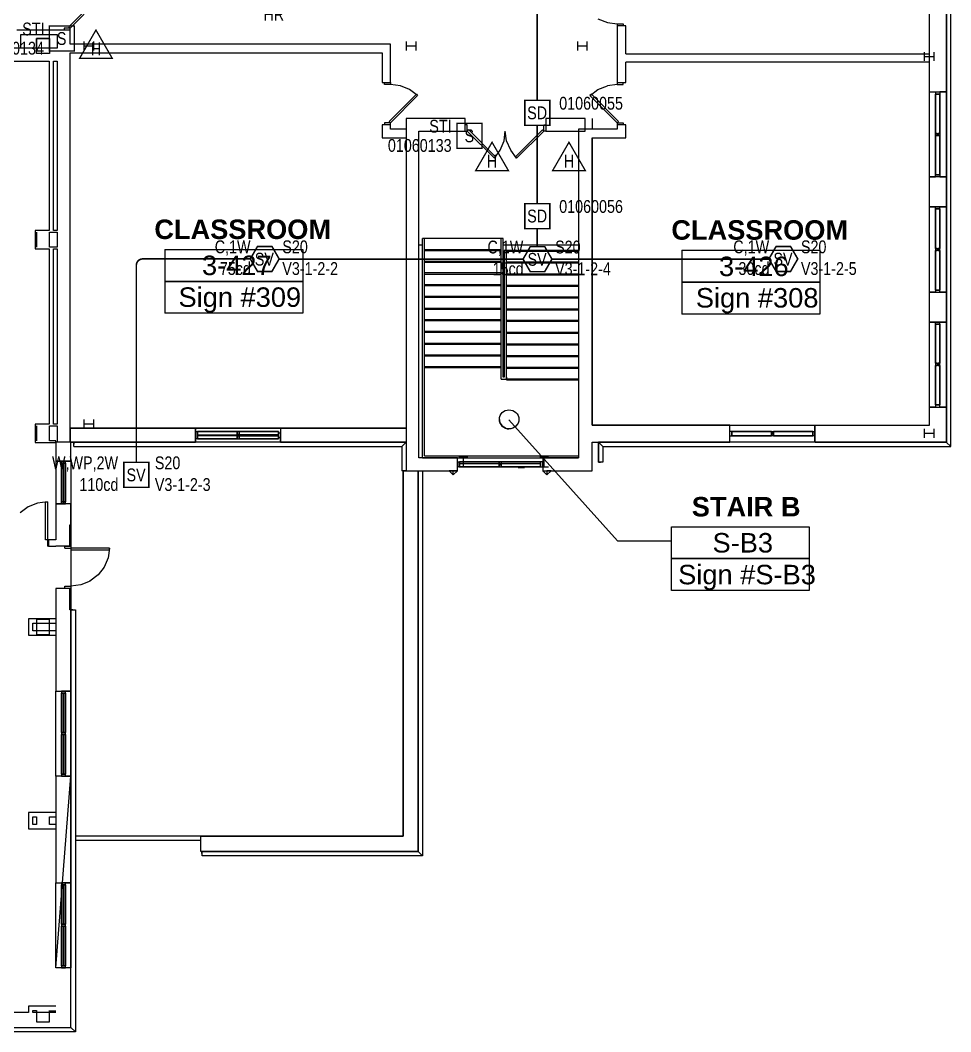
# Model space of a CAD drawing. Header units: inches. Extents: x 10004 to 17737, y 28227 to 35905.
# Drawn here: x 16173 to 17044, y 28405 to 29352 of the extents above; entities that cross this region are included whole.
import ezdxf
from ezdxf.enums import TextEntityAlignment as Align

# ---------------------------------------------------------------- set-up
doc = ezdxf.new("R2010")
doc.units = ezdxf.units.IN
doc.header["$LTSCALE"] = 0.25
doc.header["$MEASUREMENT"] = 0
for name, color, linetype in [('BACKGROUND', 8, 'Continuous'), ('CL-TEXT', 3, 'Continuous'), ('CONDUIT', 6, 'Continuous'), ('DOOR HOLDER', 1, 'Continuous'), ('PULL STATION', 1, 'Continuous'), ('SMOKE DETECTOR', 1, 'Continuous'), ('SPEAKER STROBE', 1, 'Continuous')]:
    doc.layers.add(name, color=color, linetype=linetype)
doc.styles.add('Arial', font='arial.ttf', dxfattribs={"width": 0.8})
doc.styles.add('ESSCOE_TEXT', font='arial.ttf', dxfattribs={"width": 0.8, "height": 12})
doc.styles.add('PDF Arial', font='arial.ttf')
doc.styles.add('PDF Arial Bold', font='arialbd.ttf')

# ---------------------------------------------------------------- blocks, each defined once
blk = doc.blocks.new('WP 757-8A-RS70 WITH LKW-1')
at = {"layer": 'SPEAKER STROBE', "const_width": 1.3}
blk.add_lwpolyline([(-11.5, -11.68), (-11.5, 11.7), (11.89, 11.7), (11.89, -11.68)], close=True, dxfattribs=at)
at = {"layer": 'SPEAKER STROBE', "style": 'Arial', "width": 0.8}
blk.add_text('SV', height=12, dxfattribs=at).set_placement((0, 0), align=Align.MIDDLE)
for tag, p in [('W-WP', (-16.88, 11.32)), ('110CD', (-16.56, -9.02)), ('2W', (-16.56, -29.36))]:
    blk.add_attdef(tag, text='', height=12, dxfattribs=at).set_placement(p, align=Align.MIDDLE_RIGHT)
for tag, p in [('Speaker_Circuit', (17.55, 11.32)), ('Visual_Circuit', (17.55, -9.02))]:
    blk.add_attdef(tag, text='', height=12, dxfattribs=at).set_placement(p, align=Align.MIDDLE_LEFT)
blk = doc.blocks.new('SIGA-278')
at = {"layer": 'PULL STATION', "const_width": 1.3}
blk.add_lwpolyline([(-11.5, -11.68), (-11.5, 11.7), (11.89, 11.7), (11.89, -11.68)], close=True, dxfattribs=at)
at = {"layer": 'PULL STATION', "style": 'Arial', "width": 0.8}
blk.add_text('S', height=12, dxfattribs=at).set_placement((0, 0), align=Align.MIDDLE)
for tag, p in [('ADDRESS', (20.64, 8.96)), ('ZONE', (20.64, -8.58))]:
    blk.add_attdef(tag, text='', height=12, dxfattribs=at).set_placement(p, align=Align.MIDDLE_LEFT)
blk.add_attdef('SUBSCRIPT', text='', height=12, dxfattribs=at).set_placement((-16.56, -9.02), align=Align.MIDDLE_RIGHT)
blk = doc.blocks.new('150X-AQN5')
at = {"layer": 'DOOR HOLDER', "const_width": 1.25}
blk.add_lwpolyline([(15.26, -8.81), (0, 17.63), (-15.26, -8.81)], close=True, dxfattribs=at)
at = {"layer": 'DOOR HOLDER', "style": 'Arial', "width": 0.8}
blk.add_text('H', height=12, dxfattribs=at).set_placement((0, 0), align=Align.MIDDLE)
blk.add_attdef('SUBSCRIPT', text='', height=12, dxfattribs=at).set_placement((11.35, 10.49), align=Align.MIDDLE_LEFT)
blk = doc.blocks.new('GC-S7VM')
at = {"layer": 'SPEAKER STROBE', "const_width": 1.46}
blk.add_lwpolyline([(13.83, 0.21), (7.08, 11.9), (-6.42, 11.9), (-13.17, 0.21), (-6.42, -11.49), (7.08, -11.49)], close=True, dxfattribs=at)
at = {"layer": 'SPEAKER STROBE', "style": 'Arial', "width": 0.8}
blk.add_text('SV', height=12, dxfattribs=at).set_placement((0, 0), align=Align.MIDDLE)
for tag, p in [('C', (-12.95, 11.52)), ('CANDELA', (-12.62, -8.82)), ('1/2W', (-12.62, -29.16))]:
    blk.add_attdef(tag, text='', height=12, dxfattribs=at).set_placement(p, align=Align.MIDDLE_RIGHT)
for tag, p in [('Speaker_Circuit', (16.8, 11.52)), ('Visual_Circuit', (16.8, -8.82))]:
    blk.add_attdef(tag, text='', height=12, dxfattribs=at).set_placement(p, align=Align.MIDDLE_LEFT)
blk = doc.blocks.new('SIGA-PD')
at = {"layer": 'SMOKE DETECTOR', "const_width": 1.3}
blk.add_lwpolyline([(-11.5, -11.68), (-11.5, 11.7), (11.89, 11.7), (11.89, -11.68)], close=True, dxfattribs=at)
at = {"layer": 'SMOKE DETECTOR', "style": 'Arial', "width": 0.8}
blk.add_text('SD', height=12, dxfattribs=at).set_placement((0, 0), align=Align.MIDDLE)
for tag, p in [('ADDRESS', (20.64, 8.96)), ('ZONE', (20.64, -8.58))]:
    blk.add_attdef(tag, text='', height=12, dxfattribs=at).set_placement(p, align=Align.MIDDLE_LEFT)
blk.add_attdef('SUBSCRIPT', text='', height=12, dxfattribs=at).set_placement((-16.56, -9.02), align=Align.MIDDLE_RIGHT)

msp = doc.modelspace()

# ---------------------------------------------------------------- linework, layer by layer
at = {"layer": 'BACKGROUND'}
for points in [[(17044.11, 28953.04), (17044.11, 31496.29), (17039.95, 31492.15)], [(17039.96, 31492.14), (17039.96, 28957.18), (16714.37, 28957.18)], [(16739.91, 29320.69), (17024.07, 29320.69), (17024.07, 29352.55), (17024.07, 29432.2), (17024.07, 29460.23), (17024.07, 29539.88), (17024.07, 29567.91), (17024.07, 29647.56), (17024.07, 29715.1), (17024.07, 29794.75), (17024.07, 29822.78), (17024.07, 29902.43), (17024.07, 29930.46), (17024.07, 30010.11), (17024.07, 30077.65)], [(17024.02, 28957.18), (17039.96, 28957.18), (17039.96, 28989.99), (17039.96, 29069.64), (17039.96, 29097.67), (17039.96, 29177.32), (17039.96, 29205.36), (17039.96, 29285), (17039.96, 29352.54), (17039.96, 29432.19), (17039.96, 29460.22), (17039.96, 29539.86), (17039.96, 29567.9), (17039.96, 29647.55), (17039.96, 29715.09), (17039.96, 29794.73), (17039.96, 29822.77), (17039.96, 29902.41), (17039.96, 29930.45), (17039.96, 30010.09), (17039.96, 30077.64)], [(16218.67, 29345.85), (16243.83, 29371.34)], [(16243.84, 29371.35), (16245.13, 29370.07), (16219.97, 29344.59)], [(16713.76, 29353.5), (16722.67, 29350)], [(16722.66, 29350), (16731.91, 29348.73), (16731.91, 29346.81), (16731.91, 29293.93), (16731.91, 29292.02), (16722.66, 29290.74)], [(16731.88, 29348.72), (16737.62, 29348.72), (16737.62, 29346.81)], [(16739.86, 29320.68), (16739.86, 29346.81), (16731.89, 29346.81)], [(16173.72, 29342.66), (16169.92, 29342.66)], [(16173.72, 29325.78), (16173.72, 29338.84)], [(16207.53, 29342.67), (16173.74, 29342.67)], [(16173.74, 29338.85), (16207.53, 29338.85), (16207.53, 29325.79)], [(16219.94, 29342.67), (16207.51, 29342.67)], [(16219.94, 29329.61), (16219.94, 29342.67), (16219.94, 29344.58), (16214.21, 29344.58)], [(16214.23, 29344.59), (16214.23, 29342.67)], [(16219.94, 29344.58), (16218.66, 29345.86)], [(16188.42, 29321.01), (16188.42, 29335.03), (16188.42, 29325.79)], [(16200.52, 29325.79), (16200.52, 29335.03), (16188.43, 29335.03), (16200.52, 29335.03), (16200.52, 29321.01), (16188.43, 29321.01)], [(16511.78, 29293.93), (16519.73, 29293.93), (16519.73, 29321.65), (16519.73, 29329.61), (16219.96, 29329.61)], [(16232.98, 29323.87), (16232.98, 29332.15)], [(16233.01, 29328.01), (16241.91, 29328.01)], [(16241.91, 29323.87), (16241.91, 29332.15)], [(16534.68, 29323.87), (16534.68, 29332.15)], [(16534.7, 29328.01), (16543.62, 29328.01)], [(16543.62, 29323.87), (16543.62, 29332.15)], [(16694.94, 29323.87), (16694.94, 29332.15)], [(16694.95, 29328.02), (16703.87, 29328.02)], [(16703.87, 29323.87), (16703.87, 29332.16)], [(16219.94, 28970.25), (16219.94, 28957.18), (16219.94, 29321.64)], [(16219.95, 29321.65), (16511.78, 29321.65), (16511.78, 29293.93)], [(17019.6, 29314), (17019.6, 29322.28)], [(17028.53, 29314), (17028.53, 29322.29)], [(15890.55, 29313.68), (16200.21, 29313.68), (16200.21, 29155.35), (16187.16, 29155.35)], [(16204.31, 29155.34), (16204.31, 29313.67)], [(16204.36, 29313.68), (16207.53, 29313.68), (16207.53, 29155.34), (16204.36, 29155.34)], [(16731.89, 29293.92), (16739.86, 29293.92), (16739.86, 29312.72)], [(16917.03, 28973.11), (17024.07, 28973.11), (17024.07, 28990), (17024.07, 29069.65), (17024.07, 29097.68), (17024.07, 29177.33), (17024.07, 29205.36), (17024.07, 29285.01), (17024.07, 29312.72), (16739.91, 29312.72)], [(17019.62, 29318.14), (17028.53, 29318.14)], [(16519.73, 29293.93), (16519.73, 29292.01), (16514.01, 29292.01)], [(16514.02, 29292.02), (16514.02, 29293.93)], [(16528.97, 29290.74), (16519.75, 29292.02)], [(16537.59, 29287.24), (16529.01, 29290.75)], [(16713.76, 29287.23), (16722.67, 29290.74)], [(16731.88, 29292.01), (16737.62, 29292.01), (16737.62, 29293.92)], [(16518.43, 29257.29), (16543.93, 29282.77)], [(16543.98, 29282.78), (16544.91, 29281.5), (16519.74, 29256.02)], [(16544.91, 29281.5), (16537.58, 29287.24)], [(16706.41, 29281.5), (16731.91, 29256.02), (16731.91, 29254.1), (16731.91, 29249.96), (16695.6, 29249.96)], [(16707.71, 29282.78), (16706.42, 29281.51)], [(16706.43, 29281.5), (16713.74, 29287.23)], [(16731.9, 29256.01), (16733.16, 29257.28), (16707.69, 29282.77)], [(17024.02, 29285), (17039.96, 29285), (17033.92, 29285)], [(17024.05, 29285.01), (17029.78, 29285.01), (17029.78, 29282.78), (17029.78, 29246.14), (17029.78, 29282.78), (17029.78, 29246.14), (17029.78, 29282.78)], [(17029.78, 29285.01), (17033.93, 29285.01), (17033.93, 29282.78), (17029.78, 29282.78), (17033.93, 29282.78), (17029.78, 29282.78), (17033.93, 29282.78), (17033.93, 29246.14), (17032.36, 29246.14), (17033.93, 29246.14), (17033.93, 29244.23), (17032.36, 29244.23), (17033.93, 29244.23), (17032.36, 29244.23)], [(17029.78, 29246.14), (17033.93, 29246.14), (17033.93, 29282.78), (17033.93, 29246.14)], [(17032.36, 29246.14), (17033.93, 29246.14), (17033.93, 29282.78)], [(16511.78, 29254.11), (16511.78, 29242)], [(16519.73, 29249.96), (16519.73, 29254.1), (16511.78, 29254.1)], [(16519.73, 29254.1), (16519.73, 29256.01), (16514.01, 29256.01)], [(16514.02, 29256.02), (16514.02, 29254.11)], [(16519.73, 29256.01), (16518.47, 29257.29)], [(16534.37, 29260.15), (16534.37, 29249.96), (16519.73, 29249.96)], [(16546.16, 29260.15), (16534.39, 29260.15)], [(16546.18, 29248.37), (16589.52, 29248.37), (16589.52, 29260.16), (16546.18, 29260.16)], [(16589.46, 29248.37), (16591.39, 29248.37), (16591.39, 29254.1), (16589.46, 29254.1)], [(16637.61, 29222.89), (16663.11, 29248.37), (16663.11, 29254.11)], [(16665.03, 29260.16), (16665.03, 29248.37), (16663.12, 29248.37)], [(16663.12, 29254.11), (16665.03, 29254.11)], [(16665.01, 29248.37), (16701.95, 29248.37), (16701.95, 29260.15), (16665.01, 29260.15)], [(16708.33, 29241.99), (16739.86, 29241.99), (16739.86, 29249.96), (16739.86, 29254.1), (16731.89, 29254.1)], [(16708.34, 29260.16), (16708.34, 29249.96)], [(16731.88, 29256.01), (16737.62, 29256.01), (16737.62, 29254.1)], [(16546.16, 28942.53), (16546.16, 29248.36)], [(16616.89, 29222.88), (16591.4, 29248.37)], [(16591.42, 29248.37), (16592.69, 29249.64)], [(16592.72, 29249.65), (16617.88, 29224.16), (16616.93, 29222.89)], [(16626.12, 29239.13), (16627.07, 29248.36)], [(16628.36, 29239.13), (16627.09, 29248.37)], [(16661.81, 29249.64), (16636.65, 29224.15)], [(16663.11, 29248.37), (16661.82, 29249.64)], [(16695.56, 29249.96), (16695.56, 29241.99), (16695.56, 28942.52), (16662.11, 28942.52)], [(17024.05, 29205.36), (17029.78, 29205.36), (17029.78, 29207.27), (17029.78, 29244.22), (17029.78, 29207.27), (17029.78, 29244.22)], [(17029.78, 29207.27), (17029.78, 29244.22), (17029.78, 29246.14)], [(17029.78, 29244.23), (17033.93, 29244.23), (17033.93, 29207.27), (17029.78, 29207.27), (17033.93, 29207.27), (17033.93, 29205.36), (17029.78, 29205.36)], [(17031.39, 29244.23), (17029.81, 29244.23), (17031.39, 29244.23), (17031.39, 29246.14), (17029.81, 29246.14), (17031.39, 29246.14), (17029.81, 29246.14)], [(17031.39, 29246.14), (17031.39, 29244.23), (17029.81, 29244.23)], [(17033.93, 29207.27), (17033.93, 29244.23)], [(16511.78, 29242), (16519.73, 29242)], [(16519.73, 29242), (16534.37, 29242), (16534.37, 28970.24)], [(16622.3, 29230.53), (16626.13, 29239.13)], [(16632.21, 29230.53), (16628.37, 29239.13)], [(16616.89, 29222.88), (16622.29, 29230.52)], [(16636.66, 29224.16), (16637.61, 29222.88), (16632.2, 29230.53)], [(17033.92, 29205.36), (17039.96, 29205.36), (17024.02, 29205.36)], [(17024.02, 29177.32), (17039.96, 29177.32), (17033.92, 29177.32)], [(17029.78, 29138.46), (17029.78, 29175.41), (17029.78, 29138.46), (17029.78, 29175.41), (17029.78, 29177.32), (17024.05, 29177.32)], [(17033.93, 29175.41), (17033.93, 29138.46), (17032.36, 29138.46), (17033.93, 29138.46), (17033.93, 29175.41), (17029.78, 29175.41), (17033.93, 29175.41), (17033.93, 29177.32), (17029.78, 29177.32)], [(17029.78, 29175.41), (17029.78, 29138.46), (17029.78, 29136.55)], [(17029.78, 29138.46), (17033.93, 29138.46), (17033.93, 29175.41), (17029.78, 29175.41), (17033.93, 29175.41), (17033.93, 29138.46)], [(16187.12, 29155.34), (16187.12, 29153.75), (16187.12, 29139.73), (16187.12, 29138.14)], [(16200.52, 29139.73), (16200.52, 29153.75)], [(16200.53, 29153.75), (16207.53, 29153.75), (16207.53, 29139.74), (16200.53, 29139.74)], [(16546.19, 29141.97), (16549.69, 29141.97)], [(16551.56, 28944.43), (16551.56, 29017.71), (16551.56, 29026.95), (16551.56, 29038.1), (16551.56, 29048.93), (16551.56, 29060.08), (16551.56, 29070.91), (16551.56, 29081.74), (16551.56, 29092.89), (16551.56, 29103.73), (16551.56, 29114.56), (16551.56, 29125.71), (16551.56, 29136.54), (16551.56, 29147.69), (16549.65, 29147.69)], [(16549.69, 28942.53), (16549.69, 29017.72), (16549.69, 29147.7)], [(16623.28, 29016.12), (16623.28, 29018.04), (16623.28, 29026.95), (16623.28, 29038.1), (16623.28, 29048.93), (16623.28, 29060.09), (16623.28, 29070.92), (16623.28, 29081.75), (16623.28, 29092.9), (16623.28, 29103.73), (16623.28, 29114.56), (16623.28, 29125.71), (16623.28, 29136.55), (16623.28, 29147.7), (16551.61, 29147.7)], [(16625.2, 29018.04), (16625.2, 29147.7), (16623.3, 29147.7)], [(16625.17, 29141.96), (16695.56, 29141.96), (16695.56, 29136.54), (16628.33, 29136.54)], [(16187.16, 29138.14), (16200.21, 29138.14), (16200.21, 28974.07), (16188.43, 28974.07)], [(16204.31, 28974.07), (16204.31, 29138.14)], [(16204.36, 29138.14), (16207.53, 29138.14), (16207.53, 28974.07), (16204.36, 28974.07)], [(16308.48, 29137.5), (16308.48, 29107.55), (16308.48, 29077.92)], [(16308.5, 29137.5), (16437.53, 29137.5), (16437.53, 29107.55), (16308.5, 29107.55), (16437.53, 29107.55), (16437.53, 29077.93), (16308.5, 29077.93)], [(16551.61, 29136.55), (16623.28, 29136.55)], [(16623.25, 29016.12), (16628.36, 29016.12), (16628.36, 29018.03), (16628.36, 29026.95), (16628.36, 29038.1), (16628.36, 29048.94), (16628.36, 29059.77), (16628.36, 29070.92), (16628.36, 29081.75), (16628.36, 29092.9), (16628.36, 29103.73), (16628.36, 29114.56), (16628.36, 29125.71), (16628.36, 29136.55), (16626.14, 29136.55)], [(16626.13, 29136.54), (16626.13, 29018.03), (16625.18, 29018.03)], [(16792.41, 29136.86), (16792.41, 29106.91), (16792.41, 29076.97)], [(16792.42, 29136.86), (16921.45, 29136.86), (16921.45, 29106.91), (16792.42, 29106.91), (16921.45, 29106.91), (16921.45, 29076.97), (16792.42, 29076.97)], [(17029.78, 29099.59), (17029.78, 29136.55), (17029.78, 29099.59), (17029.78, 29136.55), (17029.78, 29099.59), (17029.78, 29097.68), (17024.05, 29097.68)], [(17029.78, 29097.68), (17033.93, 29097.68), (17033.93, 29099.59), (17029.78, 29099.59), (17033.93, 29099.59), (17033.93, 29136.55), (17029.78, 29136.55)], [(17033.93, 29099.59), (17029.78, 29099.59), (17033.93, 29099.59), (17033.93, 29136.55), (17032.36, 29136.55)], [(17031.39, 29138.46), (17029.81, 29138.46), (17031.39, 29138.46), (17031.39, 29136.55), (17029.81, 29136.55), (17031.39, 29136.55), (17029.81, 29136.55)], [(17029.81, 29138.46), (17031.39, 29138.46), (17031.39, 29136.55)], [(17033.93, 29136.55), (17033.93, 29099.59), (17033.93, 29136.55), (17032.36, 29136.55), (17033.93, 29136.55), (17033.93, 29138.46), (17032.36, 29138.46)], [(16551.61, 29125.71), (16623.28, 29125.71)], [(16695.56, 29125.71), (16628.33, 29125.71)], [(16551.61, 29114.56), (16623.28, 29114.56)], [(16695.56, 29114.56), (16628.33, 29114.56)], [(16551.61, 29103.73), (16623.28, 29103.73)], [(16695.56, 29103.73), (16628.33, 29103.73)], [(16551.61, 29092.9), (16623.28, 29092.9)], [(16695.56, 29092.89), (16628.33, 29092.89)], [(17024.02, 29097.67), (17039.96, 29097.67), (17033.92, 29097.67)], [(16551.61, 29081.75), (16623.28, 29081.75)], [(16695.56, 29081.74), (16628.33, 29081.74)], [(16551.61, 29070.92), (16623.28, 29070.92)], [(16695.56, 29070.91), (16628.33, 29070.91)], [(17024.02, 29069.64), (17039.96, 29069.64), (17033.92, 29069.64)], [(17029.78, 29031.09), (17029.78, 29067.73), (17029.78, 29031.09), (17029.78, 29067.73), (17029.78, 29069.64), (17024.05, 29069.64)], [(17033.93, 29067.73), (17033.93, 29031.1), (17032.36, 29031.1), (17033.93, 29031.1), (17033.93, 29067.73), (17029.78, 29067.73), (17033.93, 29067.73), (17033.93, 29069.64), (17029.78, 29069.64)], [(17029.78, 29067.73), (17029.78, 29031.09), (17029.78, 29028.86)], [(17029.78, 29031.1), (17033.93, 29031.1), (17033.93, 29067.73), (17029.78, 29067.73), (17033.93, 29067.73), (17033.93, 29031.1)], [(16551.61, 29060.09), (16623.28, 29060.09)], [(16695.56, 29059.76), (16628.33, 29059.76)], [(16551.61, 29048.93), (16623.28, 29048.93)], [(16695.56, 29048.93), (16628.33, 29048.93)], [(16551.61, 29038.1), (16623.28, 29038.1)], [(16695.56, 29038.1), (16628.33, 29038.1)], [(16551.61, 29026.95), (16623.28, 29026.95)], [(16695.56, 29026.95), (16628.33, 29026.95)], [(17029.78, 28992.23), (17029.78, 29028.86), (17029.78, 28992.23), (17029.78, 29028.86), (17029.78, 28992.23), (17029.78, 28990), (17024.05, 28990)], [(17029.78, 28990), (17033.93, 28990), (17033.93, 28992.23), (17029.78, 28992.23), (17033.93, 28992.23), (17033.93, 29028.87), (17029.78, 29028.87)], [(17033.93, 28992.23), (17029.78, 28992.23), (17033.93, 28992.23), (17033.93, 29028.87), (17032.36, 29028.87)], [(17031.39, 29031.1), (17029.81, 29031.1), (17031.39, 29031.1), (17031.39, 29028.87), (17029.81, 29028.87), (17031.39, 29028.87), (17029.81, 29028.87)], [(17029.81, 29031.1), (17031.39, 29031.1), (17031.39, 29028.87)], [(17033.93, 29028.87), (17033.93, 28992.23), (17033.93, 29028.87), (17032.36, 29028.87), (17033.93, 29028.87), (17033.93, 29031.1), (17032.36, 29031.1)], [(16695.56, 29016.12), (16628.33, 29016.12)], [(16628.36, 29018.03), (16628.36, 29016.12)], [(17024.02, 28989.99), (17039.96, 28989.99), (17033.92, 28989.99)], [(16232.98, 28970.24), (16232.98, 28978.52)], [(16241.91, 28970.24), (16241.91, 28978.53)], [(16630.58, 28978.21), (16732.22, 28864.79)], [(16187.12, 28974.07), (16187.12, 28956.87)], [(16188.42, 28974.07), (16187.15, 28974.07)], [(16200.52, 28958.46), (16200.52, 28972.48)], [(16200.53, 28972.48), (16207.53, 28972.48), (16207.53, 28957.19)], [(16531.21, 28970.25), (16219.94, 28970.25)], [(16219.95, 28970.24), (16534.37, 28970.24), (16416.81, 28970.24)], [(16219.98, 28957.18), (16337.2, 28957.18), (16337.2, 28970.25), (16219.98, 28970.25)], [(16233.01, 28974.38), (16241.91, 28974.38)], [(16337.16, 28970.24), (16416.81, 28970.24), (16416.81, 28957.18), (16416.81, 28961.64), (16414.89, 28961.64)], [(16337.2, 28970.25), (16337.2, 28967.06), (16337.2, 28960.37), (16337.2, 28957.18)], [(16416.81, 28970.24), (16416.81, 28965.78), (16416.81, 28961.64)], [(16708.33, 28973.11), (17024.07, 28973.11)], [(16708.36, 28957.19), (16837.38, 28957.19), (16837.38, 28973.12), (16708.36, 28973.12)], [(16837.33, 28973.11), (16916.99, 28973.11), (16916.99, 28957.18), (16837.33, 28957.18)], [(16837.38, 28957.19), (16837.38, 28963.24), (16837.38, 28967.06), (16837.38, 28973.12)], [(16915.09, 28967.06), (16916.99, 28967.06), (16916.99, 28973.11)], [(17019.6, 28961.33), (17019.6, 28969.61)], [(17028.53, 28961.33), (17028.53, 28969.61)], [(16337.17, 28967.05), (16339.07, 28967.05), (16339.07, 28960.36), (16337.17, 28960.36)], [(16339.07, 28964.19), (16339.07, 28963.23)], [(16339.09, 28964.19), (16376.04, 28964.19), (16376.04, 28967.06), (16376.04, 28964.19), (16376.04, 28963.24), (16376.04, 28960.37), (16376.04, 28963.24)], [(16376.04, 28964.19), (16376.04, 28967.06), (16339.09, 28967.06), (16376.04, 28967.06), (16339.09, 28967.06)], [(16339.09, 28960.37), (16376.04, 28960.37), (16339.09, 28960.37), (16376.04, 28960.37), (16376.04, 28963.24), (16339.09, 28963.24)], [(16376.06, 28960.37), (16377.96, 28960.37), (16377.96, 28963.24), (16376.06, 28963.24), (16377.96, 28963.24), (16377.96, 28960.37), (16377.96, 28963.24), (16377.96, 28964.19), (16376.06, 28964.19), (16377.96, 28964.19), (16377.96, 28967.06), (16376.06, 28967.06)], [(16378, 28960.37), (16414.94, 28960.37), (16378, 28960.37), (16414.94, 28960.37), (16414.94, 28967.06), (16378, 28967.06)], [(16378, 28963.24), (16414.94, 28963.24), (16414.94, 28964.2), (16378, 28964.2)], [(16414.89, 28965.78), (16416.81, 28965.78)], [(16837.34, 28963.23), (16839.25, 28963.23), (16839.25, 28967.06), (16837.34, 28967.06)], [(16839.25, 28967.06), (16839.25, 28963.23)], [(16839.28, 28963.23), (16876.22, 28963.23)], [(16839.28, 28963.23), (16876.22, 28963.23)], [(16876.22, 28967.06), (16878.14, 28967.06), (16878.14, 28965.47), (16876.22, 28965.47), (16878.14, 28965.47), (16878.14, 28967.06)], [(16876.22, 28963.23), (16876.22, 28967.06)], [(16876.22, 28965.47), (16876.22, 28967.06)], [(16878.14, 28964.83), (16878.14, 28963.24), (16878.14, 28964.83), (16876.22, 28964.83), (16878.14, 28964.83), (16878.14, 28963.24), (16876.22, 28963.24)], [(16876.22, 28963.23), (16876.22, 28964.83)], [(16878.14, 28965.47), (16878.14, 28967.06), (16878.14, 28963.24)], [(16916.99, 28957.18), (16916.99, 28963.23), (16915.09, 28963.23)], [(16916.99, 28963.23), (16916.99, 28967.06)], [(17019.62, 28965.47), (17028.53, 28965.47)], [(16187.15, 28956.87), (16188.42, 28956.87)], [(16188.38, 28956.86), (16206.54, 28956.86), (16206.54, 28939.34), (16206.54, 28899.52), (16206.54, 28865.75), (16199.55, 28865.75)], [(16206.54, 28957.18), (16206.54, 28958.46), (16200.48, 28958.46)], [(16206.54, 28939.34), (16220.56, 28939.34), (16220.56, 28957.18), (16206.54, 28957.18)], [(16219.94, 28957.18), (16207.51, 28957.18)], [(16223.42, 28957.18), (16220.55, 28957.18)], [(16223.42, 28953.04), (16223.42, 28957.18), (16223.42, 28956.86), (16223.42, 28956.54), (16223.42, 28956.22), (16223.42, 28956.54), (16223.42, 28956.86), (16223.42, 28956.54), (16223.42, 28956.22), (16223.42, 28955.9)], [(16223.42, 28956.54), (16223.42, 28956.54)], [(16223.42, 28956.22), (16223.42, 28956.22)], [(16223.42, 28956.22), (16223.42, 28956.22)], [(16223.42, 28955.59), (16223.42, 28955.59)], [(16223.42, 28955.59), (16223.42, 28955.27)], [(16223.43, 28953.04), (16530.22, 28953.04), (16530.22, 28930.42)], [(16416.81, 28957.18), (16534.37, 28957.18), (16223.45, 28957.18)], [(16416.81, 28957.18), (16337.16, 28957.18)], [(16530.23, 28953.04), (16534.37, 28957.18)], [(16695.61, 28930.42), (16708.34, 28930.42), (16708.34, 28957.18)], [(16714.38, 28957.18), (16718.51, 28953.04), (16718.51, 28938.38), (16714.38, 28938.38)], [(16718.51, 28953.04), (17044.11, 28953.04), (17039.95, 28957.18)], [(16917.03, 28957.18), (17024.07, 28957.18)], [(16534.37, 28942.53), (16534.37, 28930.42), (16530.23, 28930.42)], [(16534.37, 28941.25), (16534.37, 28930.42)], [(16534.42, 28930.43), (16582.51, 28930.43), (16582.51, 28942.53), (16546.18, 28942.53)], [(16549.65, 28942.52), (16695.56, 28942.52)], [(16551.56, 28944.43), (16695.56, 28944.43)], [(16592.07, 28942.85), (16583.78, 28942.85)], [(16587.91, 28933.93), (16587.91, 28942.85)], [(16667.57, 28942.85), (16659.61, 28942.85)], [(16662.12, 28942.52), (16662.12, 28930.42)], [(16663.42, 28933.93), (16663.42, 28942.85)], [(16206.53, 28899.51), (16211.63, 28899.51), (16211.63, 28901.42), (16211.63, 28937.43), (16211.63, 28901.42), (16211.63, 28937.43), (16211.63, 28939.34), (16206.53, 28939.34)], [(16211.64, 28899.52), (16215.48, 28899.52), (16215.48, 28901.43), (16211.64, 28901.43), (16215.48, 28901.43), (16215.48, 28937.43), (16215.48, 28901.43), (16215.48, 28937.43), (16211.64, 28937.43), (16215.48, 28937.43), (16215.48, 28939.34), (16211.64, 28939.34)], [(16213.24, 28939.34), (16213.24, 28899.52)], [(16213.25, 28899.52), (16213.87, 28899.52), (16213.87, 28939.34), (16213.25, 28939.34)], [(16220.56, 28939.34), (16215.45, 28939.34)], [(16342.26, 28588.58), (16531.52, 28588.58), (16531.52, 28930.42), (16531.52, 28588.58), (16224.71, 28588.58)], [(16545.53, 28930.43), (16549.69, 28930.43), (16549.69, 28570.11), (16343.25, 28570.11)], [(16343.25, 28574.25), (16545.54, 28574.25), (16545.54, 28930.42), (16545.54, 28574.25)], [(16531.53, 28930.42), (16545.54, 28930.42), (16545.54, 28574.25), (16531.53, 28574.25)], [(16578.36, 28926.6), (16574.55, 28930.42)], [(16578.34, 28930.1), (16578.67, 28930.42), (16578.34, 28930.42)], [(16582.51, 28930.43), (16578.7, 28930.43)], [(16582.46, 28934.56), (16584.38, 28934.56), (16584.38, 28938.38), (16582.46, 28938.38)], [(16582.51, 28938.39), (16582.51, 28934.57)], [(16592.07, 28933.93), (16583.78, 28933.93)], [(16584.38, 28938.38), (16584.38, 28938.7), (16584.38, 28934.24), (16584.38, 28938.7), (16584.38, 28934.24), (16584.38, 28936.79), (16584.38, 28934.24), (16584.38, 28938.7), (16584.38, 28934.24), (16584.38, 28936.79), (16584.38, 28936.15)], [(16584.38, 28934.56), (16584.38, 28934.24)], [(16621.35, 28938.7), (16584.4, 28938.7)], [(16621.35, 28938.7), (16584.4, 28938.7)], [(16621.35, 28936.79), (16584.4, 28936.79)], [(16584.4, 28934.24), (16621.35, 28934.24)], [(16584.4, 28934.24), (16621.35, 28934.24)], [(16584.4, 28934.24), (16621.35, 28934.24)], [(16621.35, 28934.24), (16621.35, 28938.7)], [(16621.35, 28934.24), (16621.35, 28938.7)], [(16621.35, 28934.24), (16621.35, 28936.79)], [(16623.28, 28938.7), (16623.28, 28934.25), (16623.28, 28938.7), (16623.28, 28934.25), (16623.28, 28936.8), (16623.28, 28934.25), (16623.28, 28938.7), (16623.28, 28934.25), (16623.28, 28938.7), (16621.38, 28938.7)], [(16621.38, 28934.25), (16623.28, 28934.25), (16623.28, 28936.8), (16621.38, 28936.8)], [(16621.38, 28936.16), (16623.28, 28936.16)], [(16660.2, 28936.15), (16660.2, 28936.79), (16660.2, 28934.24), (16660.2, 28938.7), (16660.2, 28934.24), (16623.24, 28934.24), (16660.2, 28934.24), (16623.24, 28934.24), (16660.2, 28934.24), (16660.2, 28936.79)], [(16623.24, 28934.24), (16660.2, 28934.24), (16623.24, 28934.24), (16660.2, 28934.24), (16660.2, 28938.7), (16623.24, 28938.7), (16660.2, 28938.7), (16623.24, 28938.7), (16660.2, 28938.7), (16660.2, 28934.24), (16623.24, 28934.24), (16660.2, 28934.24), (16660.2, 28938.7), (16623.24, 28938.7), (16660.2, 28938.7), (16660.2, 28934.24), (16660.2, 28936.79), (16623.24, 28936.79)], [(16645.24, 28933.29), (16639.21, 28933.29)], [(16667.57, 28933.93), (16659.61, 28933.93)], [(16660.21, 28934.24), (16662.12, 28934.24), (16662.12, 28938.7), (16660.21, 28938.7)], [(16662.11, 28930.42), (16695.56, 28930.42)], [(16662.15, 28930.42), (16665.96, 28930.42), (16665.96, 28930.11), (16665.96, 28926.6)], [(16665.94, 28930.1), (16666.27, 28930.42), (16665.94, 28930.42)], [(16670.12, 28930.43), (16666.3, 28930.43)], [(16714.39, 28938.39), (16714.72, 28938.39)], [(16715.03, 28938.39), (16714.7, 28938.39)], [(16715.35, 28938.39), (16715.01, 28938.39)], [(16715.03, 28938.39), (16715.03, 28938.39)], [(16715.32, 28938.39), (16715.66, 28938.39)], [(16715.35, 28938.39), (16715.35, 28938.39)], [(16715.66, 28938.39), (16715.66, 28938.39)], [(16715.95, 28938.38), (16716.28, 28938.38)], [(16716.28, 28938.38), (16716.28, 28938.38)], [(16180.42, 28896.65), (16173.11, 28890.92)], [(16189.36, 28900.16), (16180.45, 28896.65)], [(16198.6, 28901.43), (16189.37, 28900.16)], [(16196.67, 28901.43), (16198.6, 28901.43), (16198.6, 28865.75), (16196.67, 28865.75)], [(16196.68, 28865.75), (16196.68, 28901.43)], [(16219.6, 28879.76), (16220.56, 28879.76), (16220.56, 28899.52), (16206.54, 28899.52)], [(16220.56, 28899.52), (16215.45, 28899.52)], [(16206.58, 28860.02), (16219.63, 28860.02), (16219.63, 28879.77)], [(16782.54, 28877.85), (16782.54, 28848.22), (16782.54, 28818.28)], [(16782.56, 28877.86), (16911.59, 28877.86), (16911.59, 28848.23), (16782.56, 28848.23), (16911.59, 28848.23), (16911.59, 28818.28), (16782.56, 28818.28)], [(16199.53, 28860.01), (16199.53, 28865.75), (16199.53, 28860.01), (16198.57, 28860.01)], [(16199.53, 28865.75), (16198.57, 28865.75)], [(16198.6, 28865.75), (16198.6, 28860.01)], [(16732.21, 28864.79), (16782.54, 28864.79)], [(16199.55, 28860.01), (16206.54, 28860.01)], [(16214.83, 28860.01), (16220.56, 28860.01), (16220.56, 28858.1)], [(16214.83, 28858.1), (16220.56, 28858.1), (16220.56, 28856.51)], [(16214.85, 28858.1), (16214.85, 28860.02)], [(16220.55, 28856.51), (16256.55, 28856.51), (16256.55, 28858.1), (16220.55, 28858.1)], [(16256.55, 28858.1), (16255.27, 28848.86)], [(16255.31, 28848.87), (16251.8, 28840.26)], [(16251.77, 28840.26), (16246.05, 28832.93)], [(16238.43, 28827.2), (16229.84, 28823.7)], [(16246.06, 28832.94), (16238.4, 28827.2)], [(16219.63, 28800.12), (16219.63, 28820.19), (16206.58, 28820.19)], [(16214.83, 28822.42), (16220.56, 28822.42), (16220.56, 28820.19), (16214.83, 28820.19)], [(16214.85, 28820.19), (16214.85, 28822.42)], [(16229.81, 28823.7), (16220.57, 28822.42)], [(15328.22, 28409.54), (16220.56, 28409.54), (16220.56, 28800.12)], [(16220.57, 28800.12), (16224.72, 28800.12), (16224.72, 28405.39), (15328.23, 28405.39)], [(16206.54, 28724.3), (16220.56, 28724.3), (16220.56, 28800.12), (16219.6, 28800.12)], [(16220.93, 28800.12), (16221.24, 28800.12)], [(16221.24, 28800.12), (16221.55, 28800.12)], [(16221.55, 28800.12), (16221.55, 28800.12)], [(16221.55, 28800.12), (16221.55, 28800.12)], [(16221.86, 28800.12), (16221.86, 28800.12)], [(16222.49, 28800.12), (16222.18, 28800.12)], [(16222.49, 28800.12), (16222.49, 28800.12)], [(16184.89, 28791.84), (16180.73, 28791.84)], [(16180.74, 28791.84), (16180.74, 28780.68), (16180.74, 28776.54)], [(16206.54, 28791.84), (16184.9, 28791.84)], [(16188.42, 28791.2), (16188.42, 28777.19)], [(16188.43, 28777.18), (16200.52, 28777.18), (16200.52, 28791.2), (16188.43, 28791.2)], [(16184.89, 28780.69), (16184.89, 28787.7)], [(16184.9, 28787.69), (16206.54, 28787.69)], [(16206.54, 28780.68), (16184.9, 28780.68)], [(16180.72, 28776.54), (16206.54, 28776.54)], [(16206.53, 28724.29), (16211.63, 28724.29), (16211.63, 28722.38), (16211.63, 28685.43), (16211.63, 28683.51), (16211.63, 28646.56), (16211.63, 28683.51), (16211.63, 28646.56), (16211.63, 28644.65), (16206.53, 28644.65)], [(16206.54, 28644.65), (16206.54, 28724.3)], [(16211.64, 28644.65), (16215.48, 28644.65), (16215.48, 28646.56), (16211.64, 28646.56), (16215.48, 28646.56), (16215.48, 28683.52), (16215.48, 28646.56), (16215.48, 28683.52), (16211.64, 28683.52), (16215.48, 28683.52), (16215.48, 28685.43), (16211.64, 28685.43), (16215.48, 28685.43), (16215.48, 28722.39), (16215.48, 28685.43), (16215.48, 28722.39), (16211.64, 28722.39), (16215.48, 28722.39), (16215.48, 28724.3), (16211.64, 28724.3)], [(16213.24, 28722.38), (16213.24, 28685.43)], [(16213.25, 28685.43), (16213.87, 28685.43), (16213.87, 28722.38), (16213.25, 28722.38)], [(16220.56, 28724.3), (16215.45, 28724.3)], [(16213.24, 28683.52), (16213.24, 28646.56)], [(16213.25, 28646.56), (16213.87, 28646.56), (16213.87, 28683.52), (16213.25, 28683.52)], [(16215.45, 28644.65), (16220.56, 28644.65), (16206.54, 28644.65)], [(16184.89, 28610.56), (16180.73, 28610.56)], [(16180.74, 28610.56), (16180.74, 28599.41), (16180.74, 28595.27)], [(16206.54, 28610.56), (16184.9, 28610.56)], [(16184.89, 28599.41), (16184.89, 28606.42)], [(16184.91, 28606.43), (16188.42, 28606.43), (16188.42, 28599.41), (16184.91, 28599.41)], [(16200.48, 28606.42), (16206.54, 28606.42)], [(16206.54, 28599.41), (16200.48, 28599.41)], [(16200.52, 28599.41), (16200.52, 28606.42)], [(16180.72, 28595.27), (16206.54, 28595.27)], [(16224.73, 28584.76), (16342.29, 28584.76)], [(16342.29, 28574.24), (16342.29, 28588.58)], [(16343.24, 28574.25), (16531.52, 28574.25), (16342.26, 28574.25)], [(16343.22, 28572.97), (16343.22, 28573.29), (16343.22, 28573.61), (16343.22, 28573.93), (16343.22, 28573.61), (16343.22, 28573.29), (16343.22, 28573.61), (16343.22, 28573.93), (16343.22, 28574.24), (16343.22, 28570.1)], [(16343.22, 28573.61), (16343.22, 28573.61)], [(16343.22, 28573.29), (16343.22, 28573.29)], [(16343.22, 28572.97), (16343.22, 28572.97)], [(16343.22, 28572.33), (16343.22, 28572.65)], [(16343.22, 28572.33), (16343.22, 28572.33)], [(16531.52, 28574.25), (16531.52, 28574.25)], [(16549.69, 28570.11), (16545.53, 28574.25)], [(16206.53, 28544.93), (16211.63, 28544.93), (16211.63, 28543.02), (16211.63, 28506.06), (16211.63, 28504.15), (16211.63, 28467.2), (16211.63, 28504.15), (16211.63, 28467.2), (16211.63, 28465.29), (16206.53, 28465.29)], [(16206.54, 28544.93), (16220.56, 28544.93), (16215.45, 28544.93)], [(16206.54, 28465.29), (16206.54, 28544.93)], [(16211.64, 28465.29), (16215.48, 28465.29), (16215.48, 28467.2), (16211.64, 28467.2), (16215.48, 28467.2), (16215.48, 28504.16), (16215.48, 28467.2), (16215.48, 28504.16), (16211.64, 28504.16), (16215.48, 28504.16), (16215.48, 28506.07), (16211.64, 28506.07), (16215.48, 28506.07), (16215.48, 28543.02), (16215.48, 28506.07), (16215.48, 28543.02), (16211.64, 28543.02), (16215.48, 28543.02), (16215.48, 28544.93), (16211.64, 28544.93)], [(16213.24, 28543.02), (16213.24, 28506.07)], [(16213.25, 28506.07), (16213.87, 28506.07), (16213.87, 28543.02), (16213.25, 28543.02)], [(16213.24, 28504.16), (16213.24, 28467.2)], [(16213.25, 28467.2), (16213.87, 28467.2), (16213.87, 28504.16), (16213.25, 28504.16)], [(16140.92, 28409.54), (16220.56, 28409.54), (16220.56, 28423.55), (16220.56, 28465.29), (16206.54, 28465.29)], [(16220.56, 28465.29), (16215.45, 28465.29)], [(16180.74, 28429.29), (16180.74, 28425.14), (16180.74, 28423.55), (16140.93, 28423.55)], [(16206.54, 28429.29), (16180.72, 28429.29)], [(16184.89, 28423.55), (16184.89, 28425.15)], [(16206.54, 28423.55), (16184.9, 28423.55)], [(16184.91, 28425.15), (16188.42, 28425.15), (16188.42, 28414.64)], [(16188.43, 28414.63), (16200.52, 28414.63), (16200.52, 28425.15)], [(16200.48, 28425.14), (16206.54, 28425.14)], [(16224.72, 28405.39), (16220.57, 28409.54)]]:
    msp.add_lwpolyline(points, dxfattribs=at)
at = {"layer": 'BACKGROUND', "ltscale": 3.261676}
msp.add_lwpolyline([(17024.07, 28991.59), (17024.07, 31480.06)], dxfattribs=at)
at = {"layer": 'BACKGROUND', "ltscale": 1.54341}
msp.add_lwpolyline([(16207.53, 29325.79), (15874.91, 29325.79)], dxfattribs=at)
at = {"layer": 'BACKGROUND'}
for points in [[(17031.36, 29282.77), (17032.32, 29282.77)], [(17033.93, 29244.23), (17033.93, 29207.27), (17029.78, 29207.27), (17033.93, 29207.27)], [(17032.32, 29246.14), (17032.32, 29244.22)], [(16708.34, 28973.11), (16708.34, 29242)], [(17032.32, 29207.27), (17031.36, 29207.27)], [(17031.36, 29175.41), (17032.32, 29175.41)], [(16188.42, 29139.74), (16188.42, 29153.75)], [(17032.32, 29138.46), (17032.32, 29136.54)], [(17032.32, 29099.59), (17031.36, 29099.59)], [(17031.36, 29067.73), (17032.32, 29067.73)], [(17032.32, 29031.09), (17032.32, 29028.86)], [(17032.32, 28992.23), (17031.36, 28992.23)], [(16188.42, 28958.46), (16188.42, 28972.48)], [(16339.07, 28960.36), (16339.07, 28967.05)], [(16339.07, 28963.23), (16339.07, 28964.19)], [(16377.96, 28964.19), (16377.96, 28967.06)], [(16414.94, 28967.06), (16378, 28967.06), (16414.94, 28967.06), (16414.94, 28960.37), (16414.94, 28961.65), (16414.94, 28965.79)], [(16414.94, 28964.2), (16414.94, 28963.24)], [(16839.25, 28963.23), (16839.25, 28967.06)], [(16839.25, 28964.83), (16839.25, 28965.46)], [(16876.22, 28965.47), (16876.22, 28967.06), (16839.28, 28967.06), (16876.22, 28967.06)], [(16839.28, 28967.06), (16876.22, 28967.06)], [(16876.22, 28963.23), (16839.28, 28963.23), (16876.22, 28963.23), (16876.22, 28964.83)], [(16915.07, 28963.23), (16915.07, 28967.05), (16915.07, 28963.23), (16878.13, 28963.23)], [(16915.07, 28963.23), (16878.13, 28963.23), (16915.07, 28963.23), (16915.07, 28967.05), (16878.13, 28967.05), (16915.07, 28967.05)], [(16878.13, 28967.05), (16915.07, 28967.05)], [(16915.07, 28965.46), (16915.07, 28964.82)], [(16714.36, 28957.18), (16714.36, 28938.38)], [(16574.55, 28930.42), (16578.36, 28926.6), (16578.36, 28930.1), (16578.36, 28930.42)], [(16578.37, 28926.6), (16582.51, 28930.43)], [(16621.35, 28934.24), (16621.35, 28936.79), (16621.35, 28934.24), (16584.4, 28934.24), (16621.35, 28934.24), (16621.35, 28938.7), (16621.35, 28934.24), (16584.4, 28934.24)], [(16621.35, 28934.24), (16584.4, 28934.24), (16621.35, 28934.24), (16621.35, 28938.7), (16584.4, 28938.7), (16621.35, 28938.7)], [(16584.4, 28938.7), (16621.35, 28938.7)], [(16662.15, 28930.42), (16665.96, 28926.6)], [(16665.97, 28926.6), (16670.12, 28930.43)], [(16715.03, 28938.39), (16714.7, 28938.39)], [(16715.35, 28938.39), (16715.01, 28938.39)], [(16211.63, 28685.43), (16211.63, 28722.38)], [(16211.63, 28506.06), (16211.63, 28543.02)]]:
    msp.add_lwpolyline(points, close=True, dxfattribs=at)
at = {"layer": 'BACKGROUND', "ltscale": 1.421678}
msp.add_lwpolyline([(16534.37, 29260.15), (16534.37, 28942.53)], dxfattribs=at)
at = {"layer": 'BACKGROUND', "ltscale": 0.066675}
for points in [[(16551.59, 29137.5), (16623.28, 29137.5)], [(16551.59, 29126.67), (16623.28, 29126.67)], [(16551.59, 29115.84), (16623.28, 29115.84)], [(16551.59, 29104.69), (16623.28, 29104.69)], [(16551.59, 29093.85), (16623.28, 29093.86)], [(16551.59, 29082.71), (16623.28, 29082.71)], [(16551.59, 29071.87), (16623.28, 29071.87)], [(16551.59, 29061.04), (16623.28, 29061.04)], [(16551.59, 29049.89), (16623.28, 29049.89)], [(16551.59, 29039.06), (16623.28, 29039.06)], [(16551.59, 29027.91), (16623.28, 29027.91)]]:
    msp.add_lwpolyline(points, dxfattribs=at)
at = {"layer": 'BACKGROUND', "ltscale": 0.061762}
for points in [[(16695.56, 29135.59), (16628.34, 29135.59)], [(16695.56, 29124.76), (16628.34, 29124.75)], [(16695.56, 29113.6), (16628.34, 29113.61)], [(16695.56, 29102.77), (16628.34, 29102.77)], [(16695.56, 29091.94), (16628.34, 29091.94)], [(16695.56, 29080.79), (16628.34, 29080.79)], [(16695.56, 29069.95), (16628.34, 29069.96)], [(16695.56, 29058.81), (16628.34, 29058.81)], [(16695.56, 29047.97), (16628.34, 29047.98)], [(16695.56, 29037.14), (16628.34, 29037.14)], [(16695.56, 29025.99), (16628.34, 29026)], [(16695.56, 29015.16), (16628.34, 29015.16)]]:
    msp.add_lwpolyline(points, dxfattribs=at)
at = {"layer": 'BACKGROUND'}
msp.add_lwpolyline([(16621.66, 28978.53, 0.41456), (16630.59, 28969.61, -0.41456)], format="xyb", close=True, dxfattribs=at)
at = {"layer": 'BACKGROUND', "ltscale": 0.416666}
msp.add_lwpolyline([(16220.56, 28939.34), (16220.56, 28465.29)], dxfattribs=at)
at = {"layer": 'BACKGROUND', "ltscale": 0.273318}
msp.add_lwpolyline([(16206.54, 28820.19), (16206.54, 28724.3)], dxfattribs=at)
at = {"layer": 'BACKGROUND', "ltscale": 0.001622}
for points in [[(16221.55, 28800.12), (16220.57, 28800.12)], [(16221.86, 28800.12), (16220.93, 28800.12)]]:
    msp.add_lwpolyline(points, dxfattribs=at)
at = {"layer": 'BACKGROUND', "ltscale": 0.521668}
msp.add_lwpolyline([(16206.54, 28465.29), (16220.56, 28644.65)], dxfattribs=at)
at = {"layer": 'BACKGROUND', "ltscale": 0.263329}
msp.add_lwpolyline([(16206.54, 28644.65), (16206.54, 28544.93)], dxfattribs=at)
at = {"layer": 'BACKGROUND'}
for points in [[(16621.66, 28978.53), (16621.66, 28983.63), (16625.51, 28987.45), (16630.59, 28987.45)], [(16621.66, 28978.53), (16621.66, 28983.63), (16625.51, 28987.45), (16630.59, 28987.45)], [(16630.59, 28987.45), (16635.71, 28987.45), (16639.84, 28983.63), (16639.84, 28978.53)], [(16630.59, 28987.45), (16635.71, 28987.45), (16639.84, 28983.63), (16639.84, 28978.53)], [(16639.84, 28978.53), (16639.84, 28973.75), (16635.71, 28969.61), (16630.59, 28969.61)], [(16639.84, 28978.53), (16639.84, 28973.75), (16635.71, 28969.61), (16630.59, 28969.61)]]:
    msp.add_open_spline(points, degree=3, dxfattribs=at)
at = {"layer": 'CONDUIT', "lineweight": 0, "const_width": 1.5}
for points in [[(16656.95, 29382.93), (16656.95, 29277.11)], [(16656.95, 29253.73), (16656.95, 29180.5)], [(16656.95, 29157.11), (16656.95, 29140.18)], [(16643.78, 29128.48), (16415.34, 29128.48)], [(16670.78, 29128.48), (16874, 29128.48)]]:
    msp.add_lwpolyline(points, dxfattribs=at)
msp.add_lwpolyline([(16388.45, 29128.69), (16287.77, 29128.69, 0.414214), (16281.77, 29122.69), (16281.77, 28938.23)], format="xyb", dxfattribs=at)

# ---------------------------------------------------------------- block references
at = {"layer": 'DOOR HOLDER'}
for p in [(16243.98, 29325.23), (16614.74, 29220.23), (16686.74, 29220.23)]:
    msp.add_blockref('150X-AQN5', p, dxfattribs=at)
at = {"layer": 'PULL STATION'}
ref = msp.add_blockref('SIGA-278', (16211.86, 29334.92), dxfattribs=at)
ref.add_attrib('ADDRESS', 'STI', dxfattribs={"height": 12, "style": 'Arial', "width": 0.8}).set_placement((16175, 29343.87), align=Align.MIDDLE_LEFT)
ref.add_attrib('SUBSCRIPT', '01060134', dxfattribs={"height": 12, "style": 'Arial', "width": 0.8}).set_placement((16195.3, 29325.89), align=Align.MIDDLE_RIGHT)
ref = msp.add_blockref('SIGA-278', (16593.45, 29243.92), dxfattribs=at)
ref.add_attrib('ADDRESS', 'STI', dxfattribs={"height": 12, "style": 'Arial', "width": 0.8}).set_placement((16556, 29252.87), align=Align.MIDDLE_LEFT)
ref.add_attrib('SUBSCRIPT', '01060133', dxfattribs={"height": 12, "style": 'Arial', "width": 0.8}).set_placement((16576.89, 29234.89), align=Align.MIDDLE_RIGHT)
at = {"layer": 'SMOKE DETECTOR'}
for p, values in [((16656.95, 29265.41), {'ADDRESS': '01060055'}), ((16656.95, 29168.8), {'ADDRESS': '01060056'})]:
    msp.add_blockref('SIGA-PD', p, dxfattribs=at).add_auto_attribs(values)
at = {"layer": 'SPEAKER STROBE'}
for p, values in [((16401.63, 29128.48), {'C': 'C,1W', 'Speaker_Circuit': 'S20', 'Visual_Circuit': 'V3-1-2-2', 'CANDELA': '75cd'}), ((16656.95, 29128.28), {'C': 'C,1W', 'Speaker_Circuit': 'S20', 'Visual_Circuit': 'V3-1-2-4', 'CANDELA': '15cd'}), ((16887.06, 29128.48), {'C': 'C,1W', 'Speaker_Circuit': 'S20', 'Visual_Circuit': 'V3-1-2-5', 'CANDELA': '30cd'})]:
    msp.add_blockref('GC-S7VM', p, dxfattribs=at).add_auto_attribs(values)
ref = msp.add_blockref('WP 757-8A-RS70 WITH LKW-1', (16281.57, 28926.53), dxfattribs=at)
ref.add_attrib('W-WP', 'W,WP,2W', dxfattribs={"height": 12, "style": 'Arial', "width": 0.8}).set_placement((16264.69, 28937.85), align=Align.MIDDLE_RIGHT)
ref.add_attrib('Speaker_Circuit', 'S20', dxfattribs={"height": 12, "style": 'Arial', "width": 0.8}).set_placement((16299.12, 28937.85), align=Align.MIDDLE_LEFT)
ref.add_attrib('Visual_Circuit', 'V3-1-2-3', dxfattribs={"height": 12, "style": 'Arial', "width": 0.8}).set_placement((16299.12, 28917.51), align=Align.MIDDLE_LEFT)
ref.add_attrib('15/75CD', '110cd', dxfattribs={"height": 12, "style": 'Arial', "width": 0.8}).set_placement((16265.01, 28917.51), align=Align.MIDDLE_RIGHT)

# ---------------------------------------------------------------- texts
at = {"layer": 'BACKGROUND', "attachment_point": 7}
for s, insert, char_height, style in [('CLASSROOM', (16298.63, 29147.05), 18.216, 'PDF Arial Bold'), ('CLASSROOM', (16782.56, 29146.42), 18.216, 'PDF Arial Bold'), ('3-427', (16343.23, 29113.28), 18.245, 'PDF Arial'), ('3-426', (16827.16, 29112.33), 18.245, 'PDF Arial'), ('Sign #309', (16321.25, 29078.29), 18.245, 'PDF Arial'), ('Sign #308', (16805.49, 29077.66), 18.245, 'PDF Arial'), ('STAIR B', (16801.67, 28887.41), 18.216, 'PDF Arial Bold'), ('S-B3', (16821.1, 28853.64), 18.245, 'PDF Arial'), ('Sign #S-B3', (16788.93, 28818.65), 18.245, 'PDF Arial')]:
    msp.add_mtext(s, dxfattribs=dict(at, insert=insert, char_height=char_height, style=style))
at = {"layer": 'CL-TEXT', "style": 'ESSCOE_TEXT', "width": 0.8}
msp.add_text('HR', height=12, dxfattribs=at).set_placement((16410.49, 29357.5), align=Align.MIDDLE_CENTER)

doc.saveas('drawing.dxf')
